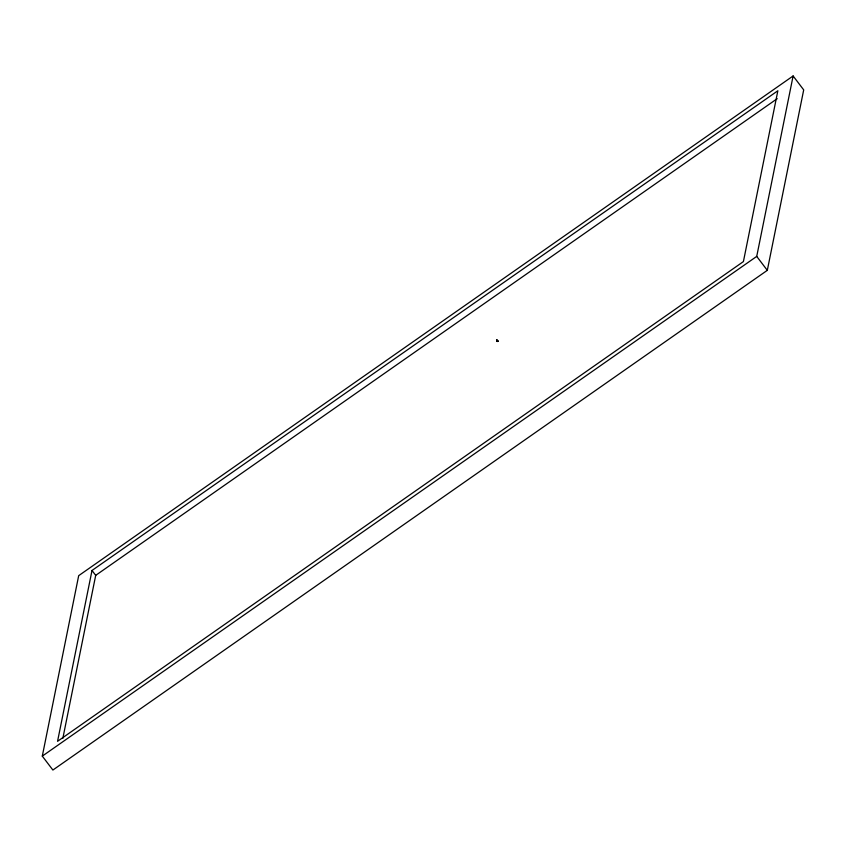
<?xml version="1.0" encoding="UTF-8"?>
<svg xmlns="http://www.w3.org/2000/svg" width="846" height="846" viewBox="0 0 846 846"><rect width="100%" height="100%" fill="white"/><g stroke="black" fill="none" stroke-linecap="round" stroke-linejoin="round"><path stroke-width="1.27" d="M42.3 756.113L78.689 575.661L793.114 75.96L803.7 89.888L767.311 270.339L52.886 770.04L42.3 756.113L756.726 256.401L793.114 75.96M92.003 570.479L57.56 741.308L743.412 261.583L777.855 90.765L92.003 570.479L95.704 575.354L62.826 738.421M497.818 341.065L496.803 340.251L497.162 341.477L496.792 340.261L497.808 341.001L496.792 340.251L497.194 341.498L496.792 340.261L497.786 341.118M95.704 575.354L777.231 98.665M497.691 341.044L496.792 340.251L497.247 341.488L496.792 340.261L497.723 341.171L496.792 340.261L497.607 341.086M497.522 341.139L496.792 340.261L497.385 341.414M756.726 256.401L767.311 270.339M497.564 341.298L496.792 340.261L497.427 341.202"/></g></svg>
